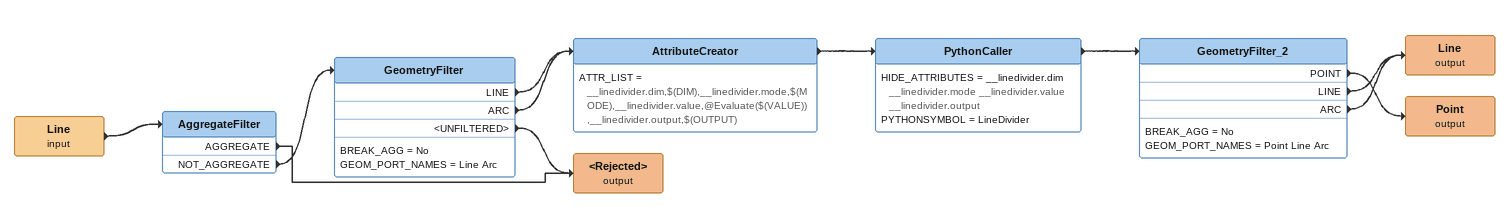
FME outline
Line (input)
    -> AggregateFilter
AggregateFilter
    AGGREGATE -> <Rejected> (output)
    NOT_AGGREGATE -> GeometryFilter
GeometryFilter
    BREAK_AGG = No
    GEOM_PORT_NAMES = Line Arc
    LINE -> AttributeCreator
    ARC -> AttributeCreator
    <UNFILTERED> -> <Rejected> (output)
AttributeCreator
    ATTR_LIST = __linedivider.dim,$(DIM),__linedivider.mode,$(MODE),__linedivider.value,@Evaluate($(VALUE)),__linedivider.output,$(OUTPUT)
    -> PythonCaller
PythonCaller
    HIDE_ATTRIBUTES = __linedivider.dim __linedivider.mode __linedivider.value __linedivider.output
    PYTHONSYMBOL = LineDivider
    -> GeometryFilter_2
GeometryFilter_2
    BREAK_AGG = No
    GEOM_PORT_NAMES = Point Line Arc
    POINT -> Point (output)
    LINE -> Line (output)
    ARC -> Line (output)
Line (output)
Point (output)
<Rejected> (output)
